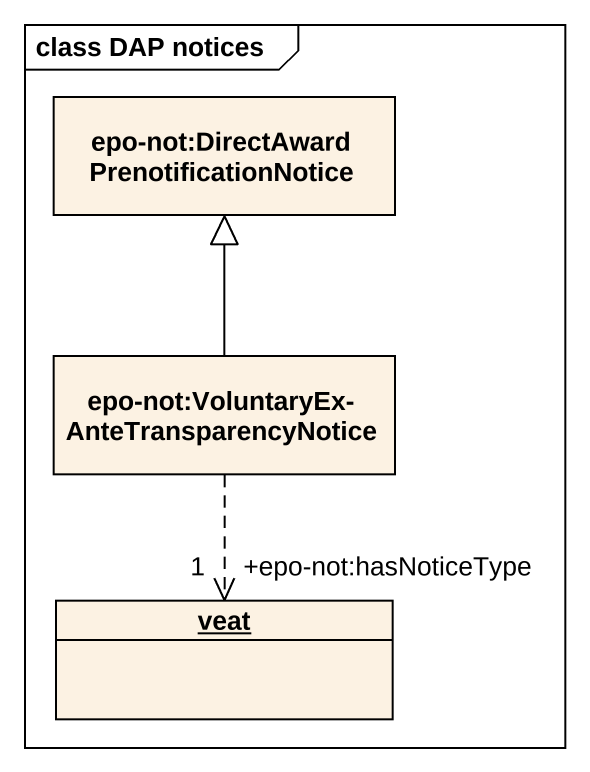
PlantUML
@startuml
mainframe class DAP notices
hide circle
hide empty members
class "epo-not:DirectAwardPrenotificationNotice" as epo_not_DirectAwardPrenotifi
class "epo-not:VoluntaryEx-AnteTransparencyNotice" as epo_not_VoluntaryEx
object veat
epo_not_VoluntaryEx -up-|> epo_not_DirectAwardPrenotifi
epo_not_VoluntaryEx ..> "+epo-not:hasNoticeType\n1" veat
@enduml
